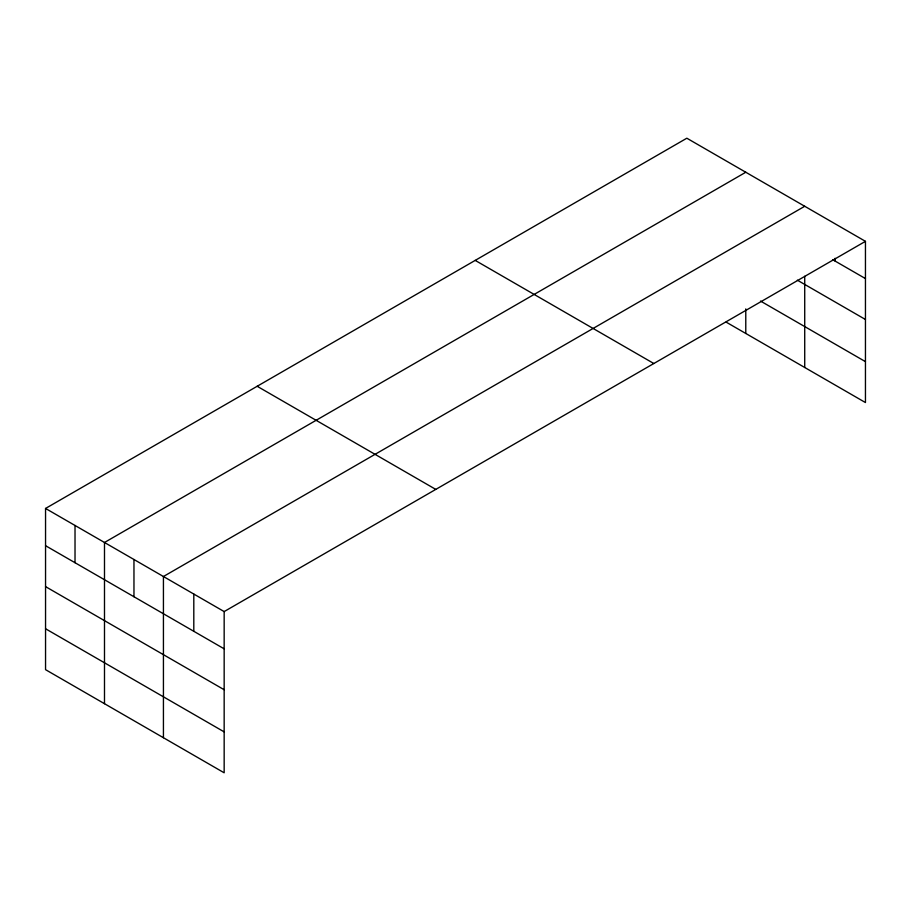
<?xml version="1.0" encoding="UTF-8"?>
<svg xmlns="http://www.w3.org/2000/svg" width="911" height="911" viewBox="0 0 911 911"><rect width="100%" height="100%" fill="white"/><g stroke="black" fill="none" stroke-linecap="round" stroke-linejoin="round"><path stroke-width="1.37" d="M45.55 508.452L224.163 611.577L224.163 772.79L45.55 669.665L45.55 508.452L686.837 138.21L865.45 241.335L865.45 402.548L726.124 322.107M745.779 172.247L104.492 542.489L104.492 703.691M804.72 206.273L163.433 576.515L163.433 737.728M224.163 611.577L865.45 241.335M832.654 259.658L865.45 278.584M797.353 280.178L865.45 319.488M760.514 301.051L865.45 361.644M475.212 260.398L653.825 363.512M257.175 386.275L435.788 489.401M45.55 545.7L224.163 648.826M45.55 586.616L224.163 689.729M45.55 628.761L224.163 731.875M835.08 258.291L835.08 261.058M804.72 276.249L804.72 367.486M745.779 308.909L745.779 333.449M193.804 594.052L193.804 631.3M133.963 559.502L133.963 596.751M75.021 525.465L75.021 562.725"/></g></svg>
